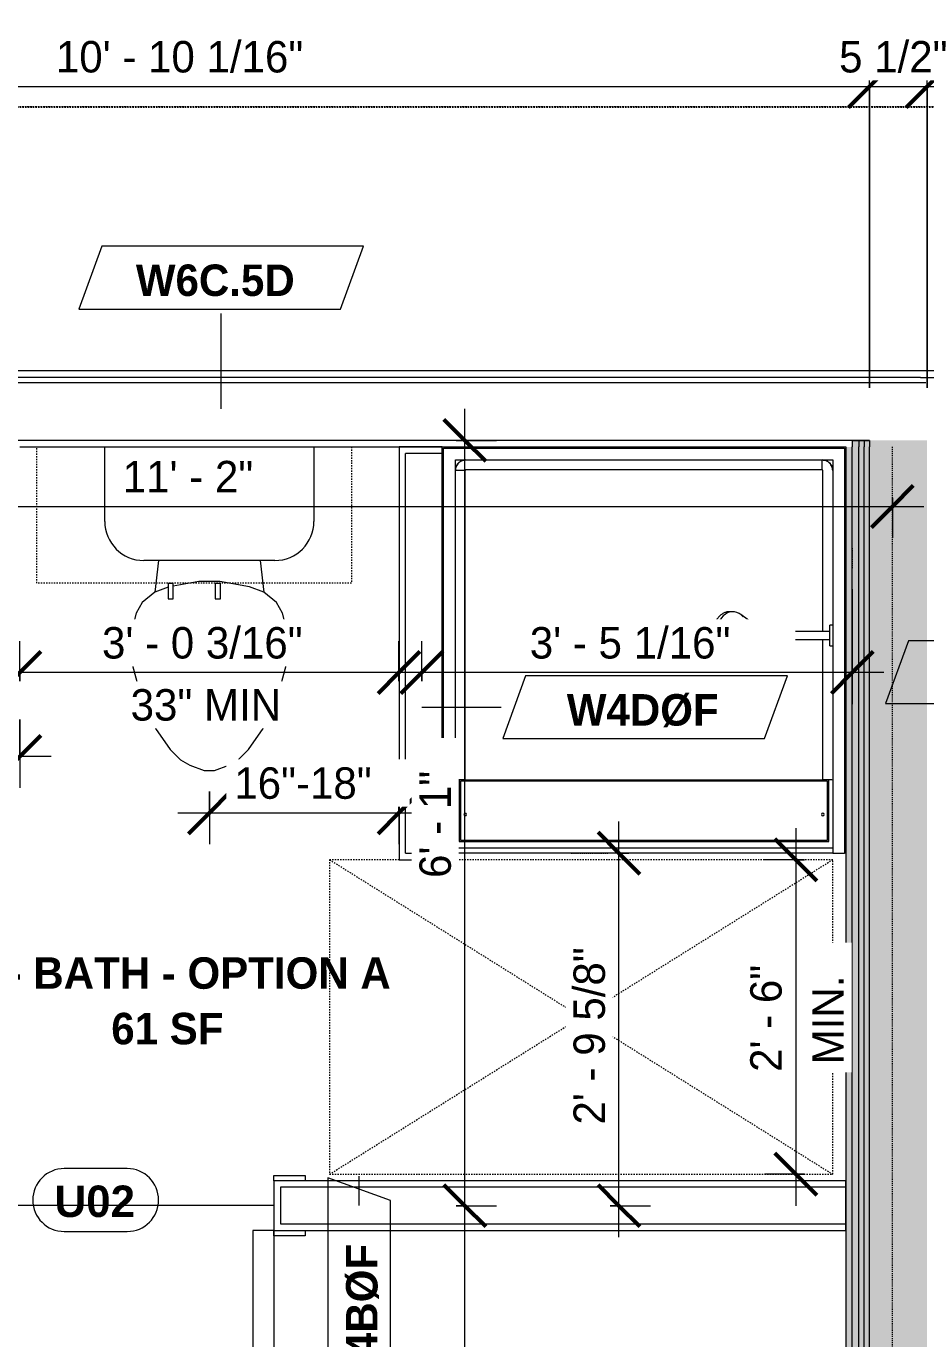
# Model space of a CAD drawing. Header units: inches. Extents: x -4058 to -1781, y 9814 to 12264.
# Drawn here: x -2595.7 to -2509.9, y 11555.5 to 11680.7 of the extents above; entities that cross this region are included whole.
import ezdxf

# ---------------------------------------------------------------- set-up
doc = ezdxf.new("R2010")
doc.units = ezdxf.units.IN
doc.header["$MEASUREMENT"] = 0
for name, pattern in [('Aligning Line 1_8_', [0.25, 0.125, -0.125]), ('Dash', [0.25, 0.125, -0.125]), ('Dash 3_32_', [0.1875, 0.09375, -0.09375]), ('Dash_2_', [0.25, 0.125, -0.125])]:
    doc.linetypes.add(name, pattern=pattern)
for name, color, linetype, lineweight in [('0-1', 7, 'Continuous', 5), ('A-ANNO-DIMS', 211, 'Continuous', 9), ('A-ANNO-DIMS-32', 211, 'Continuous', 9), ('A-AREA-IDEN', 2, 'Continuous', 9), ('A-DETL-1', 90, 'Dash 3_32_', 9), ('A-DOOR-2', 31, 'Continuous', 9), ('A-DOOR-IDEN', 31, 'Continuous', 9), ('A-FLOR-2', 192, 'Continuous', 9), ('A-GENM', 5, 'Continuous', 9), ('A-GENM-2', 147, 'Dash', 9), ('A-WALL-1', 7, 'Continuous', 9), ('A-WALL-2', 113, 'Continuous', 9), ('A-WALL-IDEN', 211, 'Continuous', 9), ('G-ANNO-SYMB', 111, 'Aligning Line 1_8_', 9), ('I-WALL-1', 1, 'Continuous', 18), ('I-WALL-2', 10, 'Continuous', 5), ('I-WALL-3', 7, 'Continuous', 9), ('P-SANR-FIXT', 6, 'Continuous', 9), ('Q-CASE', 31, 'Continuous', 9), ('Q-CASE-1', 31, 'Dash', 9)]:
    doc.layers.add(name, color=color, linetype=linetype, lineweight=lineweight)
doc.layers.add('0-4', color=250, linetype='Dash_2_')
doc.styles.add('Arial_B', font='arialbd.ttf', dxfattribs={"height": 3})
doc.styles.add('Century Gothic', font='ufonts.com_century-gothic.ttf', dxfattribs={"height": 3})
doc.styles.add('Century Gothic_B', font='GOTHICB.TTF', dxfattribs={"height": 3})
doc.dimstyles.new('MARKETING_DIMENSION', dxfattribs={"dimscale": 12, "dimtxt": 3.132505, "dimasz": 0.333333, "dimexe": 0.25, "dimexo": 0.166667, "dimgap": 0.041667, "dimtad": 1, "dimdec": 4, "dimrnd": 0.0625, "dimzin": 3, "dimdsep": 46, "dimlunit": 4, "dimtxsty": 'Century Gothic', "dimblk1": 'OBLIQUE', "dimblk2": 'OBLIQUE', "dimsah": 1, "dimcen": 0.09, "dimdle": 0.25, "dimazin": 0, "dimtfac": 1, "dimtdec": 4, "dimtix": 1, "dimtmove": 0, "dimatfit": 3, "dimfxl": 1, "dimtvp": 1, "dimtfill": 1, "dimfrac": 2, "dimtolj": 1, "dimtzin": 0, "dimarcsym": 2})
doc.dimstyles.new('THE_DIMENSION_STRING_3', dxfattribs={"dimscale": 12, "dimtxt": 3.132505, "dimasz": 0.333333, "dimexe": 0.25, "dimexo": 0.166667, "dimgap": 0.041667, "dimtad": 1, "dimdec": 4, "dimrnd": 0.0625, "dimzin": 3, "dimdsep": 46, "dimlunit": 4, "dimtxsty": 'Century Gothic', "dimblk1": 'OBLIQUE', "dimblk2": 'OBLIQUE', "dimsah": 1, "dimcen": 0.09, "dimdle": 0.25, "dimazin": 0, "dimtfac": 1, "dimtdec": 4, "dimtix": 1, "dimtmove": 0, "dimatfit": 3, "dimfxl": 1, "dimtvp": 1, "dimtfill": 1, "dimfrac": 2, "dimtolj": 1, "dimtzin": 0, "dimarcsym": 2})
doc.dimstyles.new('THE_DIMENSION_STRING_5', dxfattribs={"dimscale": 12, "dimtxt": 3.132505, "dimasz": 0.333333, "dimexe": 0.25, "dimexo": 0.166667, "dimgap": 0.041667, "dimtad": 1, "dimdec": 4, "dimrnd": 0.0625, "dimzin": 3, "dimdsep": 46, "dimlunit": 4, "dimtxsty": 'Century Gothic', "dimblk1": 'OBLIQUE', "dimblk2": 'OBLIQUE', "dimsah": 1, "dimcen": 0.09, "dimdle": 0.25, "dimazin": 0, "dimtfac": 1, "dimtdec": 4, "dimtix": 1, "dimtmove": 0, "dimatfit": 3, "dimfxl": 1, "dimtvp": 1, "dimtfill": 1, "dimfrac": 2, "dimtolj": 1, "dimtzin": 0, "dimarcsym": 2})

# ---------------------------------------------------------------- blocks, each defined once
blk = doc.blocks.new('CTR - 1st Phase - Common Walls_rvt-1-UNIT PLANS - 2ND FLOOR')
at = {"layer": 'I-WALL-1'}
blk.add_hatch(color=256, dxfattribs=at).paths.add_polyline_path([(-2517.56, 11255.64), (-2516.94, 11255.64), (-2516.94, 11640.61), (-2517.56, 11640.61), (-2517.56, 11267.99)], flags=0)
at = {"layer": 'I-WALL-2'}
for points in [[(-2516.31, 11255.64), (-2516.31, 11641.24), (-2516.94, 11641.24), (-2516.94, 11255.64)], [(-2515.81, 11255.64), (-2515.81, 11641.24), (-2516.31, 11641.24), (-2516.31, 11255.64)], [(-2515.31, 11255.64), (-2515.31, 11641.24), (-2515.81, 11641.24), (-2515.81, 11255.64)], [(-2509.81, 11255.64), (-2509.81, 11641.24), (-2515.31, 11641.24), (-2515.31, 11255.64)]]:
    blk.add_hatch(color=256, dxfattribs=at).paths.add_polyline_path(points, flags=0)
at = {"layer": 'A-WALL-1'}
for p, q in [((-2510.43, 11647.24), (-2644.75, 11647.24)), ((-2509.93, 11646.74), (-2644.75, 11646.74)), ((-2510.43, 11647.24), (-2501.77, 11647.24)), ((-2516.94, 11641.24), (-2644.75, 11641.24)), ((-2516.31, 11641.24), (-2516.94, 11641.24)), ((-2516.94, 11641.24), (-2516.31, 11641.24)), ((-2516.94, 11641.24), (-2516.94, 11640.61)), ((-2516.94, 11255.64), (-2516.94, 11640.61)), ((-2515.81, 11641.24), (-2516.31, 11641.24)), ((-2516.31, 11641.24), (-2515.81, 11641.24)), ((-2516.31, 11641.24), (-2516.31, 11640.61)), ((-2516.31, 11255.64), (-2516.31, 11640.61)), ((-2515.31, 11641.24), (-2515.81, 11641.24)), ((-2515.81, 11641.24), (-2515.31, 11641.24)), ((-2515.81, 11641.24), (-2515.81, 11640.61)), ((-2515.81, 11255.64), (-2515.81, 11640.61)), ((-2515.31, 11641.24), (-2515.31, 11640.61)), ((-2515.31, 11255.64), (-2515.31, 11640.61))]:
    blk.add_line(p, q, dxfattribs=at)
at = {"layer": 'I-WALL-3'}
for p, q in [((-2511.06, 11647.86), (-2644.75, 11647.86)), ((-2501.69, 11647.86), (-2511.06, 11647.86)), ((-2596.37, 11640.61), (-2556.06, 11640.61)), ((-2517.56, 11601.87), (-2517.56, 11255.64))]:
    blk.add_line(p, q, dxfattribs=at)
blk = doc.blocks.new('SWING - SINGLE - FLUSH - SWING - FLUSH - 2-10 x 6-8 - PRIVACY-4202132-UNIT PLANS - 2ND FLOOR')
at = {"layer": 'A-DOOR-2'}
for p, q in [((-20, 2.37), (-20, 2.87)), ((-20, 2.87), (-17, 2.87)), ((-17, 2.87), (-17, 2.37)), ((17, 2.37), (17, 2.87)), ((17, 2.87), (20, 2.87)), ((20, 2.87), (20, 2.37)), ((-17, 2.37), (-20, 2.37)), ((20, 2.37), (17, 2.37)), ((-20, -2.38), (-17, -2.38)), ((-20, -2.88), (-20, -2.38)), ((-17, -2.38), (-17, -2.88)), ((15, -2.38), (15, -36.38)), ((17, -2.38), (15, -2.38)), ((17, -2.38), (17, -36.38)), ((17, -2.38), (20, -2.38)), ((17, -2.88), (17, -2.38)), ((20, -2.38), (20, -2.88)), ((-17, -2.88), (-20, -2.88)), ((20, -2.88), (17, -2.88)), ((17, -36.38), (15, -36.38))]:
    blk.add_line(p, q, dxfattribs=at)
blk.add_arc((17, -2.38), 34.07, 180, 266.6343, dxfattribs=at)
blk = doc.blocks.new('Toilet-Domestic-3D - Toilet-Domestic-3D-1352612-UNIT PLANS - 2ND FLOOR')
at = {"layer": 'P-SANR-FIXT'}
for p, q in [((-9.98, 11.75), (-9.98, 18.85)), ((9.98, 18.85), (9.98, 11.75)), ((6.25, 8.02), (-6.25, 8.02)), ((-4.86, 8.02), (-5.21, 5)), ((4.86, 8.02), (5.21, 5)), ((-3.94, 5.46), (-5.21, 5)), ((-1, 6), (-3.45, 5.57)), ((1, 6), (-1, 6)), ((3.84, 5.5), (1, 6)), ((5.21, 5), (3.84, 5.5)), ((-6.4, 4), (-6.97, 3)), ((-5.21, 5), (-6.4, 4)), ((6.4, 4), (5.21, 5)), ((6.97, 3), (6.4, 4)), ((-6.97, 3), (-7.24, 2)), ((7.24, 2), (6.97, 3)), ((-7.24, 2), (-7.41, 1)), ((7.41, 1), (7.24, 2)), ((-7.41, 1), (-7.5, 0)), ((7.5, 0), (7.41, 1)), ((-7.5, 0), (-7.33, -1.99)), ((7.33, -1.99), (7.5, 0)), ((-7.33, -1.99), (-6.79, -4)), ((6.79, -4), (7.33, -1.99)), ((-6.79, -4), (-6.06, -6)), ((6.06, -6), (6.79, -4)), ((-6.06, -6), (-5.13, -8)), ((5.13, -8), (6.06, -6)), ((-5.13, -8), (-3.74, -10)), ((3.74, -10), (5.13, -8)), ((-3.74, -10), (-2.74, -11)), ((2.74, -11), (3.74, -10)), ((-2.74, -11), (-1.87, -11.5)), ((1.87, -11.5), (2.74, -11)), ((-1.87, -11.5), (-0.5, -12)), ((-0.5, -12), (0.5, -12)), ((0.5, -12), (1.87, -11.5))]:
    blk.add_line(p, q, dxfattribs=at)
for centre, start, end in [((-6.25, 11.75), 180, 270), ((6.25, 11.75), 270, 360)]:
    blk.add_arc(centre, 3.73, start, end, dxfattribs=at)
blk = doc.blocks.new('ADA Clearances - 30_x48_-4171341-UNIT PLANS - 2ND FLOOR')
at = {"layer": 'A-GENM-2'}
for p, q in [((15, -24), (-15, 24)), ((-15, -24), (15, 24)), ((15, 24), (-15, 24)), ((-15, 24), (-15, -13)), ((15, -24), (15, 24)), ((-15, -17.37), (-15, -24)), ((-15, -24), (15, -24))]:
    blk.add_line(p, q, dxfattribs=at)
blk = doc.blocks.new('300 Series Wall Hung Cabinet_326 - 30_-2909953-UNIT PLANS - 2ND FLOOR')
at = {"layer": 'Q-CASE'}
for p, q in [((-2.01, 14.69), (-2.5, 14.69)), ((-2.5, 14.69), (-2.5, 13.19)), ((-2.01, 13.19), (-2.01, 14.69)), ((2.49, 14.69), (2, 14.69)), ((2, 14.69), (2, 13.19)), ((2.49, 13.19), (2.49, 14.69)), ((-2.01, 13.19), (-2.5, 13.19)), ((2.49, 13.19), (2, 13.19))]:
    blk.add_line(p, q, dxfattribs=at)
at = {"layer": 'Q-CASE-1'}
for p, q in [((-15, 0.19), (-15, 13.19)), ((-15, 13.19), (15, 13.19)), ((15, 13.19), (15, 0.19)), ((15, 0.19), (-15, 0.19))]:
    blk.add_line(p, q, dxfattribs=at)
blk = doc.blocks.new('The Shower - The Shower-V118-UNIT PLANS - 2ND FLOOR')
at = {"layer": 'P-SANR-FIXT'}
for p, q in [((0, -0.5), (38.5, -0.5)), ((0, -39.25), (0, -0.5)), ((0.12, -39.25), (0.12, -0.63)), ((0.12, -0.63), (38.38, -0.63)), ((38.38, -0.63), (38.38, -39.25)), ((38.5, -0.5), (38.5, -39.25)), ((1.25, -39.25), (1.25, -1.75)), ((1.25, -1.75), (37.25, -1.75)), ((1.3, -2.43), (1.28, -2.51)), ((1.42, -2.2), (1.4, -2.23)), ((1.58, -2.01), (1.51, -2.08)), ((1.73, -1.9), (1.7, -1.92)), ((2.01, -1.78), (1.93, -1.8)), ((36.25, -1.77), (2.25, -1.77)), ((36.25, -1.77), (36.25, -1.75)), ((36.57, -1.8), (36.49, -1.78)), ((36.8, -1.92), (36.77, -1.9)), ((36.99, -2.08), (36.92, -2.01)), ((37.1, -2.23), (37.08, -2.2)), ((37.22, -2.51), (37.2, -2.43)), ((37.25, -1.75), (37.25, -17.52)), ((2.2, -32.27), (2.2, -2.75)), ((36.25, -2.7), (2.25, -2.7)), ((36.3, -18.11), (36.3, -2.75)), ((36.3, -32.27), (36.3, -18.89)), ((37.25, -19.48), (37.25, -39.25)), ((1.62, -32.27), (1.62, -38.13)), ((36.75, -32.38), (1.75, -32.38)), ((1.75, -32.38), (1.75, -38)), ((2.2, -32.27), (36.3, -32.27)), ((36.75, -38), (36.75, -32.38)), ((36.88, -38.13), (36.88, -32.27)), ((1.25, -38.75), (37.25, -38.75)), ((1.25, -39.25), (1.25, -38.75)), ((1.62, -38.13), (36.88, -38.13)), ((1.75, -38), (36.75, -38)), ((37.25, -38.75), (37.25, -39.25)), ((0.12, -39.25), (0, -39.25)), ((0.12, -39.25), (1.25, -39.25)), ((37.25, -39.25), (1.25, -39.25)), ((37.25, -39.25), (38.38, -39.25)), ((38.5, -39.25), (38.38, -39.25))]:
    blk.add_line(p, q, dxfattribs=at)
for centre, radius, start, end in [((2.25, -2.75), 1, 90, 180), ((36.25, -2.75), 1, 0, 90), ((2.2, -35.56), 0.125, 0, 180), ((2.2, -35.56), 0.125, 180, 0), ((36.3, -35.56), 0.125, 0, 180), ((36.3, -35.56), 0.125, 180, 0)]:
    blk.add_arc(centre, radius, start, end, dxfattribs=at)
for centre, major_axis, start_param, end_param in [((2.2, -32.28), (0.95, 0), 1.570796, 3.141593), ((36.3, -32.28), (-0.95, 0), 3.141593, 4.712389)]:
    blk.add_ellipse(centre, major_axis=major_axis, ratio=0.019505, start_param=start_param, end_param=end_param, dxfattribs=at)
for points, knots in [([(2.25, -1.77), (2.19, -1.77), (2.06, -1.78), (1.8, -1.86), (1.53, -2.04), (1.34, -2.32), (1.26, -2.57), (1.25, -2.7), (1.25, -2.77)], [-0.001856, -0.001856, -0.001856, -0.001856, 0.123376, 0.248608, 0.499072, 0.749536, 0.874768, 1, 1, 1, 1]), ([(1.38, -2.25), (1.41, -2.21), (1.47, -2.12), (1.55, -2.04), (1.59, -2)], [-0.666048, -0.666048, -0.666048, -0.666048, -0.5714286, -0.4597287, -0.4597287, -0.4597287, -0.4597287]), ([(1.75, -1.88), (1.77, -1.87), (1.86, -1.82), (2.03, -1.77), (2.17, -1.75), (2.25, -1.75)], [-0.332096, -0.332096, -0.332096, -0.332096, -0.2857143, -0.1428571, 0, 0, 0, 0]), ([(36.25, -1.75), (36.31, -1.75), (36.42, -1.76), (36.59, -1.8), (36.7, -1.85), (36.75, -1.88)], [-1, -1, -1, -1, -0.8928571, -0.7857143, -0.6665409, -0.6665409, -0.6665409, -0.6665409]), ([(37.25, -2.77), (37.25, -2.7), (37.24, -2.57), (37.16, -2.32), (36.98, -2.04), (36.7, -1.86), (36.45, -1.78), (36.32, -1.77), (36.25, -1.77)], [-0.001856, -0.001856, -0.001856, -0.001856, 0.123376, 0.248608, 0.499072, 0.749536, 0.874768, 1, 1, 1, 1]), ([(36.75, -1.88), (36.79, -1.91), (36.89, -1.97), (36.97, -2.05), (37.01, -2.11)], [-0.666048, -0.666048, -0.666048, -0.666048, -0.5714286, -0.4462442, -0.4462442, -0.4462442, -0.4462442]), ([(37.12, -2.25), (37.13, -2.27), (37.16, -2.33), (37.18, -2.38), (37.19, -2.42)], [-0.332096, -0.332096, -0.332096, -0.332096, -0.2857143, -0.2167295, -0.2167295, -0.2167295, -0.2167295]), ([(2.25, -2.7), (2.24, -2.7), (2.24, -2.7), (2.23, -2.7), (2.22, -2.71), (2.22, -2.71), (2.21, -2.72), (2.21, -2.73), (2.2, -2.74), (2.2, -2.74), (2.2, -2.75), (2.2, -2.75)], [-1, -1, -1, -1, -0.833333, -0.75, -0.666667, -0.583333, -0.416667, -0.333333, -0.208333, -0.083333, 0, 0, 0, 0]), ([(36.3, -2.75), (36.3, -2.74), (36.3, -2.74), (36.3, -2.73), (36.29, -2.72), (36.29, -2.72), (36.28, -2.71), (36.27, -2.71), (36.26, -2.7), (36.26, -2.7), (36.25, -2.7), (36.25, -2.7)], [-1, -1, -1, -1, -0.833333, -0.75, -0.666667, -0.583333, -0.416667, -0.333333, -0.208333, -0.083333, 0, 0, 0, 0])]:
    blk.add_open_spline(points, degree=3, knots=knots, dxfattribs=at)
for points in [[(1.35, -2.32), (1.36, -2.3), (1.37, -2.27), (1.38, -2.25)], [(1.63, -1.97), (1.67, -1.94), (1.71, -1.91), (1.75, -1.88)], [(36.25, -2.7), (36.25, -2.62), (36.25, -2.45), (36.25, -2.22), (36.25, -2.03), (36.25, -1.88), (36.25, -1.82), (36.25, -1.8)], [(37.05, -2.15), (37.07, -2.18), (37.09, -2.21), (37.12, -2.25)], [(1.25, -2.75), (1.25, -2.74), (1.25, -2.72), (1.25, -2.71)], [(2.2, -2.75), (2.12, -2.75), (1.95, -2.75), (1.72, -2.75), (1.52, -2.76), (1.37, -2.76), (1.27, -2.76), (1.25, -2.77), (1.25, -2.77)], [(37.25, -2.67), (37.25, -2.7), (37.25, -2.72), (37.25, -2.75)]]:
    blk.add_open_spline(points, degree=3, dxfattribs=at)
blk = doc.blocks.new('Shower Head - Shower Head-V124-UNIT PLANS - 2ND FLOOR')
at = {"layer": 'P-SANR-FIXT'}
for p, q in [((-2.28, 9.81), (-2.28, 9.54)), ((-2.02, 8.78), (-0.84, 7.19)), ((0.84, 7.19), (2.02, 8.78)), ((2.28, 9.54), (2.28, 9.81)), ((-0.39, 7.27), (-0.39, 6.01)), ((0.39, 6.01), (0.39, 7.27)), ((-0.98, 0.26), (-0.98, 0)), ((-0.98, 0.26), (0.98, 0.26)), ((-0.39, 1), (-0.39, 0.26)), ((0.39, 0.26), (0.39, 1)), ((0.98, 0), (0.98, 0.26)), ((0.98, 0), (-0.98, 0))]:
    blk.add_line(p, q, dxfattribs=at)
at = {"layer": 'P-SANR-FIXT', "flags": 128}
for points in [[(0, 11.49), (-0.09, 11.49), (-0.18, 11.48), (-0.27, 11.48), (-0.35, 11.47), (-0.44, 11.46), (-0.53, 11.44), (-0.62, 11.43), (-0.7, 11.41), (-0.79, 11.39), (-0.87, 11.36), (-0.95, 11.34), (-1.03, 11.31), (-1.11, 11.28), (-1.19, 11.25), (-1.26, 11.21), (-1.34, 11.17), (-1.41, 11.13), (-1.48, 11.09), (-1.55, 11.05), (-1.61, 11), (-1.68, 10.95), (-1.74, 10.9), (-1.8, 10.85), (-1.85, 10.8), (-1.9, 10.74), (-1.95, 10.69), (-2, 10.63), (-2.04, 10.57), (-2.08, 10.51), (-2.12, 10.44), (-2.15, 10.38), (-2.18, 10.31), (-2.21, 10.25), (-2.23, 10.18), (-2.25, 10.11), (-2.26, 10.04), (-2.27, 9.97), (-2.28, 9.9), (-2.28, 9.83), (-2.28, 9.81)], [(2.28, 9.81), (2.28, 9.88), (2.28, 9.95), (2.27, 10.02), (2.25, 10.09), (2.24, 10.16), (2.21, 10.23), (2.19, 10.3), (2.16, 10.36), (2.13, 10.43), (2.09, 10.49), (2.05, 10.55), (2.01, 10.61), (1.97, 10.67), (1.92, 10.73), (1.86, 10.79), (1.81, 10.84), (1.75, 10.89), (1.69, 10.94), (1.63, 10.99), (1.57, 11.04), (1.5, 11.08), (1.43, 11.12), (1.36, 11.16), (1.28, 11.2), (1.21, 11.24), (1.13, 11.27), (1.05, 11.3), (0.97, 11.33), (0.89, 11.36), (0.81, 11.38), (0.72, 11.4), (0.64, 11.42), (0.55, 11.44), (0.47, 11.45), (0.38, 11.46), (0.29, 11.47), (0.2, 11.48), (0.11, 11.49), (0.02, 11.49), (0, 11.49)], [(-0.84, 7.19), (-0.81, 7.16), (-0.79, 7.13), (-0.76, 7.1), (-0.73, 7.08), (-0.7, 7.05), (-0.68, 7.03), (-0.65, 7.01), (-0.62, 6.98), (-0.59, 6.97), (-0.56, 6.95), (-0.53, 6.93), (-0.49, 6.91), (-0.46, 6.9), (-0.43, 6.89), (-0.4, 6.87)], [(0.39, 6.87), (0.43, 6.88), (0.46, 6.9), (0.49, 6.91), (0.52, 6.93), (0.55, 6.94), (0.58, 6.96), (0.61, 6.98), (0.64, 7), (0.67, 7.03), (0.7, 7.05), (0.73, 7.07), (0.76, 7.1), (0.78, 7.13), (0.81, 7.16), (0.83, 7.19), (0.84, 7.19)], [(-0.39, 6.01), (-0.39, 5.81), (-0.39, 5.6), (-0.39, 5.38), (-0.39, 5.15), (-0.39, 4.92), (-0.39, 4.68), (-0.39, 4.43), (-0.39, 4.18), (-0.39, 3.93), (-0.39, 3.67), (-0.39, 3.4), (-0.39, 3.13), (-0.39, 2.86), (-0.39, 2.59), (-0.39, 2.31), (-0.39, 2.03), (-0.39, 1.75), (-0.39, 1.46), (-0.39, 1.18), (-0.39, 1)], [(0.39, 1), (0.39, 1.29), (0.39, 1.57), (0.39, 1.85), (0.39, 2.13), (0.39, 2.41), (0.39, 2.69), (0.39, 2.96), (0.39, 3.23), (0.39, 3.5), (0.39, 3.76), (0.39, 4.02), (0.39, 4.27), (0.39, 4.52), (0.39, 4.77), (0.39, 5), (0.39, 5.23), (0.39, 5.46), (0.39, 5.67), (0.39, 5.88), (0.39, 6.01)]]:
    blk.add_lwpolyline(points, dxfattribs=at)
at = {"layer": 'P-SANR-FIXT'}
for centre, major_axis, start_param, end_param in [((0, 9.54), (-2.28, 0), 4.712389, 6.956384), ((0, 9.54), (2.28, 0), 5.609987, 7.853982), ((0, 7.27), (0.394, 0), 1.570796, 2.718748), ((0, 7.27), (0.394, 0), 0, 1.570796), ((0, 7.27), (-0.394, 0), 5.908023, 6.283185)]:
    blk.add_ellipse(centre, major_axis=major_axis, ratio=0.707107, start_param=start_param, end_param=end_param, dxfattribs=at)
blk = doc.blocks.new('Wall Tag - Arch Wall-3956453-UNIT PLANS - 2ND FLOOR')
at = {"layer": 'A-WALL-IDEN'}
for p, q in [((-0.3561, 0.0937), (-0.4244, -0.0937)), ((0.4244, 0.0937), (-0.3561, 0.0937)), ((0.3561, -0.0937), (0.4244, 0.0937)), ((-0.4244, -0.0937), (0.3561, -0.0937))]:
    blk.add_line(p, q, dxfattribs=at)
blk = doc.blocks.new('DIMBLOCK862-UNIT PLANS - 2ND FLOOR')
at = {"layer": 'A-ANNO-DIMS-32'}
for p, q in [((-2645.37, 11646.24), (-2645.37, 11677.98)), ((-2515.31, 11646.24), (-2515.31, 11677.98)), ((-2645.37, 11674.98), (-2515.31, 11674.98)), ((-2645.37, 11674.98), (-2645.37, 11646.24)), ((-2515.31, 11674.98), (-2515.31, 11646.24))]:
    blk.add_line(p, q, dxfattribs=at)
at = {"layer": 'A-ANNO-DIMS-32', "lineweight": 50}
for p, q in [((-2645.37, 11674.98), (-2643.37, 11676.98)), ((-2515.31, 11674.98), (-2513.31, 11676.98)), ((-2645.37, 11674.98), (-2647.37, 11672.98)), ((-2515.31, 11674.98), (-2517.31, 11672.98))]:
    blk.add_line(p, q, dxfattribs=at)
at = {"layer": 'A-ANNO-DIMS-32', "color": 0, "insert": (-2592.92, 11679.33), "char_height": 3, "width": 30.1914, "attachment_point": 1, "line_spacing_factor": 0.984502, "style": 'Century Gothic', "bg_fill": 3, "box_fill_scale": 1.25, "bg_fill_color": 256, "bg_fill_true_color": 13158600, "bg_fill_transparency": 0}
blk.add_mtext('10\' - 10 1/16"', dxfattribs=at)
blk = doc.blocks.new('_Oblique')
at = {"color": 0, "linetype": 'ByBlock', "lineweight": -2}
blk.add_line((-0.5, -0.5), (0.5, 0.5), dxfattribs=at)
blk = doc.blocks.new('DIMBLOCK863-UNIT PLANS - 2ND FLOOR')
at = {"layer": 'A-ANNO-DIMS-32'}
for p, q in [((-2515.31, 11646.24), (-2515.31, 11677.98)), ((-2509.81, 11646.24), (-2509.81, 11677.98)), ((-2515.31, 11674.98), (-2506.81, 11674.98)), ((-2515.31, 11674.98), (-2515.31, 11646.24)), ((-2509.81, 11674.98), (-2509.81, 11646.24))]:
    blk.add_line(p, q, dxfattribs=at)
at = {"layer": 'A-ANNO-DIMS-32', "lineweight": 50}
for p, q in [((-2515.31, 11674.98), (-2513.31, 11676.98)), ((-2509.81, 11674.98), (-2507.81, 11676.98)), ((-2515.31, 11674.98), (-2517.31, 11672.98)), ((-2509.81, 11674.98), (-2511.81, 11672.98))]:
    blk.add_line(p, q, dxfattribs=at)
at = {"layer": 'A-ANNO-DIMS-32', "color": 0, "insert": (-2518.2, 11679.33), "char_height": 3, "width": 13.5444, "attachment_point": 1, "line_spacing_factor": 0.984502, "style": 'Century Gothic', "bg_fill": 3, "box_fill_scale": 1.25, "bg_fill_color": 256, "bg_fill_true_color": 13158600, "bg_fill_transparency": 0}
blk.add_mtext('5 1/2"', dxfattribs=at)
blk = doc.blocks.new('DIMBLOCK897-UNIT PLANS - 2ND FLOOR')
at = {"layer": 'A-ANNO-DIMS-32', "lineweight": 50}
for p, q in [((-2611.47, 11719.24), (-2613.47, 11721.24)), ((-2611.47, 11719.24), (-2609.47, 11717.24)), ((-2611.47, 11646.74), (-2613.47, 11648.74)), ((-2611.47, 11646.74), (-2609.47, 11644.74))]:
    blk.add_line(p, q, dxfattribs=at)
at = {"layer": 'A-ANNO-DIMS-32'}
for p, q in [((-2566.57, 11719.24), (-2614.47, 11719.24)), ((-2611.47, 11719.24), (-2611.47, 11646.74)), ((-2611.47, 11719.24), (-2566.57, 11719.24)), ((-2610.64, 11646.74), (-2614.47, 11646.74)), ((-2611.47, 11646.74), (-2610.64, 11646.74))]:
    blk.add_line(p, q, dxfattribs=at)
at = {"layer": 'A-ANNO-DIMS-32', "color": 0, "insert": (-2615.81, 11673.92), "char_height": 3, "width": 21.7784, "attachment_point": 1, "rotation": 90, "line_spacing_factor": 0.984502, "style": 'Century Gothic', "bg_fill": 3, "box_fill_scale": 1.25, "bg_fill_color": 256, "bg_fill_true_color": 13158600, "bg_fill_transparency": 0}
blk.add_mtext('6\' - 0 1/2"', dxfattribs=at)
blk = doc.blocks.new('DIMBLOCK1332-UNIT PLANS - 2ND FLOOR')
at = {"layer": 'A-ANNO-DIMS-32'}
for p, q in [((-2644.37, 11614.62), (-2644.37, 11608.09)), ((-2644.37, 11611.09), (-2644.37, 11614.62)), ((-2596.37, 11614.62), (-2596.37, 11608.09)), ((-2596.37, 11611.09), (-2596.37, 11614.62)), ((-2593.37, 11611.09), (-2647.37, 11611.09))]:
    blk.add_line(p, q, dxfattribs=at)
at = {"layer": 'A-ANNO-DIMS-32', "lineweight": 50}
for p, q in [((-2644.37, 11611.09), (-2642.37, 11613.09)), ((-2596.37, 11611.09), (-2594.37, 11613.09)), ((-2644.37, 11611.09), (-2646.37, 11609.09)), ((-2596.37, 11611.09), (-2598.37, 11609.09))]:
    blk.add_line(p, q, dxfattribs=at)
at = {"layer": 'A-ANNO-DIMS-32', "color": 0, "insert": (-2625.62, 11615.43), "char_height": 3, "width": 12.5897, "attachment_point": 1, "line_spacing_factor": 0.984502, "style": 'Century Gothic', "bg_fill": 3, "box_fill_scale": 1.25, "bg_fill_color": 256, "bg_fill_true_color": 13158600, "bg_fill_transparency": 0}
blk.add_mtext('4\' - 0"', dxfattribs=at)
blk = doc.blocks.new('DIMBLOCK1334-UNIT PLANS - 2ND FLOOR')
at = {"layer": 'A-ANNO-DIMS-32'}
for p, q in [((-2596.37, 11618.26), (-2596.37, 11622.09)), ((-2560.19, 11618.26), (-2560.19, 11622.09)), ((-2557.19, 11619.09), (-2599.37, 11619.09)), ((-2596.37, 11619.09), (-2596.37, 11618.26)), ((-2560.19, 11619.09), (-2560.19, 11618.26))]:
    blk.add_line(p, q, dxfattribs=at)
at = {"layer": 'A-ANNO-DIMS-32', "lineweight": 50}
for p, q in [((-2596.37, 11619.09), (-2594.37, 11621.09)), ((-2560.19, 11619.09), (-2558.19, 11621.09)), ((-2596.37, 11619.09), (-2598.37, 11617.09)), ((-2560.19, 11619.09), (-2562.19, 11617.09))]:
    blk.add_line(p, q, dxfattribs=at)
at = {"layer": 'A-ANNO-DIMS-32', "color": 0, "insert": (-2585.79, 11617.51), "char_height": 3, "width": 18.0194, "attachment_point": 1, "line_spacing_factor": 0.984502, "style": 'Century Gothic', "bg_fill": 3, "box_fill_scale": 1.25, "bg_fill_color": 256, "bg_fill_true_color": 13158600, "bg_fill_transparency": 0}
blk.add_mtext('33" MIN', dxfattribs=at)
at = {"layer": 'A-ANNO-DIMS-32', "color": 0, "insert": (-2588.52, 11623.43), "char_height": 3, "width": 24.5827, "attachment_point": 1, "line_spacing_factor": 0.984502, "style": 'Century Gothic', "bg_fill": 3, "box_fill_scale": 1.25, "bg_fill_color": 256, "bg_fill_true_color": 13158600, "bg_fill_transparency": 0}
blk.add_mtext('3\' - 0 3/16"', dxfattribs=at)
blk = doc.blocks.new('DIMBLOCK1335-UNIT PLANS - 2ND FLOOR')
at = {"layer": 'A-ANNO-DIMS-32'}
for p, q in [((-2578.28, 11607.76), (-2578.28, 11602.71)), ((-2578.28, 11605.71), (-2578.28, 11607.76)), ((-2560.19, 11606.53), (-2560.19, 11602.71)), ((-2560.19, 11605.71), (-2560.19, 11606.53)), ((-2581.28, 11605.71), (-2557.19, 11605.71))]:
    blk.add_line(p, q, dxfattribs=at)
at = {"layer": 'A-ANNO-DIMS-32', "lineweight": 50}
for p, q in [((-2578.28, 11605.71), (-2576.28, 11607.71)), ((-2560.19, 11605.71), (-2558.19, 11607.71)), ((-2578.28, 11605.71), (-2580.28, 11603.71)), ((-2560.19, 11605.71), (-2562.19, 11603.71))]:
    blk.add_line(p, q, dxfattribs=at)
at = {"layer": 'A-ANNO-DIMS-32', "color": 0, "insert": (-2575.9, 11610.05), "char_height": 3, "width": 15.9907, "attachment_point": 1, "line_spacing_factor": 0.984502, "style": 'Century Gothic', "bg_fill": 3, "box_fill_scale": 1.25, "bg_fill_color": 256, "bg_fill_true_color": 13158600, "bg_fill_transparency": 0}
blk.add_mtext('16"-18"', dxfattribs=at)
blk = doc.blocks.new('DIMBLOCK1336-UNIT PLANS - 2ND FLOOR')
at = {"layer": 'A-ANNO-DIMS-32'}
for p, q in [((-2516.94, 11627.05), (-2516.94, 11616.09)), ((-2516.94, 11619.09), (-2516.94, 11627.05)), ((-2558, 11618.26), (-2558, 11622.09)), ((-2513.94, 11619.09), (-2561, 11619.09)), ((-2558, 11619.09), (-2558, 11618.26))]:
    blk.add_line(p, q, dxfattribs=at)
at = {"layer": 'A-ANNO-DIMS-32', "lineweight": 50}
for p, q in [((-2558, 11619.09), (-2556, 11621.09)), ((-2516.94, 11619.09), (-2514.94, 11621.09)), ((-2558, 11619.09), (-2560, 11617.09)), ((-2516.94, 11619.09), (-2518.94, 11617.09))]:
    blk.add_line(p, q, dxfattribs=at)
at = {"layer": 'A-ANNO-DIMS-32', "color": 0, "insert": (-2547.71, 11623.43), "char_height": 3, "width": 24.5827, "attachment_point": 1, "line_spacing_factor": 0.984502, "style": 'Century Gothic', "bg_fill": 3, "box_fill_scale": 1.25, "bg_fill_color": 256, "bg_fill_true_color": 13158600, "bg_fill_transparency": 0}
blk.add_mtext('3\' - 5 1/16"', dxfattribs=at)
blk = doc.blocks.new('DIMBLOCK1337-UNIT PLANS - 2ND FLOOR')
at = {"layer": 'A-ANNO-DIMS-32'}
for p, q in [((-2522.33, 11604.24), (-2522.33, 11568.24)), ((-2521.51, 11601.24), (-2525.33, 11601.24)), ((-2522.33, 11601.24), (-2521.51, 11601.24)), ((-2521.51, 11571.24), (-2525.33, 11571.24)), ((-2522.33, 11571.24), (-2521.51, 11571.24))]:
    blk.add_line(p, q, dxfattribs=at)
at = {"layer": 'A-ANNO-DIMS-32', "lineweight": 50}
for p, q in [((-2522.33, 11601.24), (-2524.33, 11603.24)), ((-2522.33, 11601.24), (-2520.33, 11599.24)), ((-2522.33, 11571.24), (-2524.33, 11573.24)), ((-2522.33, 11571.24), (-2520.33, 11569.24))]:
    blk.add_line(p, q, dxfattribs=at)
at = {"layer": 'A-ANNO-DIMS-32', "color": 0, "insert": (-2520.76, 11581.72), "char_height": 3, "width": 10.8594, "attachment_point": 1, "rotation": 90, "line_spacing_factor": 0.984502, "style": 'Century Gothic', "bg_fill": 3, "box_fill_scale": 1.25, "bg_fill_color": 256, "bg_fill_true_color": 13158600, "bg_fill_transparency": 0}
blk.add_mtext('MIN.', dxfattribs=at)
at = {"layer": 'A-ANNO-DIMS-32', "color": 0, "insert": (-2526.68, 11581), "char_height": 3, "width": 12.5897, "attachment_point": 1, "rotation": 90, "line_spacing_factor": 0.984502, "style": 'Century Gothic', "bg_fill": 3, "box_fill_scale": 1.25, "bg_fill_color": 256, "bg_fill_true_color": 13158600, "bg_fill_transparency": 0}
blk.add_mtext('2\' - 6"', dxfattribs=at)
blk = doc.blocks.new('Door Tag - Type Mark-2601225-UNIT PLANS - 2ND FLOOR')
at = {"layer": 'A-DOOR-IDEN'}
for p, q in [((0.09375, 0.09375), (-0.09375, 0.09375)), ((-0.09375, -0.09375), (0.09375, -0.09375))]:
    blk.add_line(p, q, dxfattribs=at)
for centre, start, end in [((-0.09375, 0), 90, 270), ((0.09375, 0), 270, 90)]:
    blk.add_arc(centre, 0.09375, start, end, dxfattribs=at)
blk = doc.blocks.new('DIMBLOCK1369-UNIT PLANS - 2ND FLOOR')
at = {"layer": 'A-ANNO-DIMS-32', "lineweight": 50}
for p, q in [((-2539.2, 11601.87), (-2541.2, 11603.87)), ((-2539.2, 11601.87), (-2537.2, 11599.87)), ((-2539.2, 11568.24), (-2541.2, 11570.24)), ((-2539.2, 11568.24), (-2537.2, 11566.24))]:
    blk.add_line(p, q, dxfattribs=at)
at = {"layer": 'A-ANNO-DIMS-32'}
for p, q in [((-2539.2, 11565.24), (-2539.2, 11604.87)), ((-2538.25, 11601.87), (-2542.2, 11601.87)), ((-2539.2, 11601.87), (-2538.25, 11601.87)), ((-2540.03, 11568.24), (-2536.2, 11568.24)), ((-2539.2, 11568.24), (-2540.03, 11568.24))]:
    blk.add_line(p, q, dxfattribs=at)
at = {"layer": 'A-ANNO-DIMS-32', "color": 0, "insert": (-2543.54, 11575.98), "char_height": 3, "width": 21.7784, "attachment_point": 1, "rotation": 90, "line_spacing_factor": 0.984502, "style": 'Century Gothic', "bg_fill": 3, "box_fill_scale": 1.25, "bg_fill_color": 256, "bg_fill_true_color": 13158600, "bg_fill_transparency": 0}
blk.add_mtext('2\' - 9 5/8"', dxfattribs=at)
blk = doc.blocks.new('DIMBLOCK1395-UNIT PLANS - 2ND FLOOR')
at = {"layer": 'A-ANNO-DIMS-32', "lineweight": 50}
for p, q in [((-2553.9, 11568.24), (-2555.9, 11570.24)), ((-2553.9, 11568.24), (-2551.9, 11566.24)), ((-2553.9, 11449.24), (-2555.9, 11451.24)), ((-2553.9, 11449.24), (-2551.9, 11447.24))]:
    blk.add_line(p, q, dxfattribs=at)
at = {"layer": 'A-ANNO-DIMS-32'}
for p, q in [((-2554.73, 11568.24), (-2550.9, 11568.24)), ((-2553.9, 11568.24), (-2554.73, 11568.24)), ((-2553.9, 11446.24), (-2553.9, 11568.24)), ((-2554.73, 11449.24), (-2550.9, 11449.24)), ((-2553.9, 11449.24), (-2554.73, 11449.24))]:
    blk.add_line(p, q, dxfattribs=at)
at = {"layer": 'A-ANNO-DIMS-32', "color": 0, "insert": (-2558.24, 11502.33), "char_height": 3, "width": 15.394, "attachment_point": 1, "rotation": 90, "line_spacing_factor": 0.984502, "style": 'Century Gothic', "bg_fill": 3, "box_fill_scale": 1.25, "bg_fill_color": 256, "bg_fill_true_color": 13158600, "bg_fill_transparency": 0}
blk.add_mtext('9\' - 11"', dxfattribs=at)
blk = doc.blocks.new('DIMBLOCK1396-UNIT PLANS - 2ND FLOOR')
at = {"layer": 'A-ANNO-DIMS-32'}
for p, q in [((-2553.9, 11568.24), (-2553.9, 11644.24)), ((-2554.73, 11641.24), (-2550.9, 11641.24)), ((-2553.9, 11641.24), (-2554.73, 11641.24)), ((-2554.73, 11568.24), (-2550.9, 11568.24)), ((-2553.9, 11568.24), (-2554.73, 11568.24))]:
    blk.add_line(p, q, dxfattribs=at)
at = {"layer": 'A-ANNO-DIMS-32', "lineweight": 50}
for p, q in [((-2553.9, 11641.24), (-2555.9, 11643.24)), ((-2553.9, 11641.24), (-2551.9, 11639.24)), ((-2553.9, 11568.24), (-2555.9, 11570.24)), ((-2553.9, 11568.24), (-2551.9, 11566.24))]:
    blk.add_line(p, q, dxfattribs=at)
at = {"layer": 'A-ANNO-DIMS-32', "color": 0, "insert": (-2558.24, 11599.5), "char_height": 3, "width": 12.5897, "attachment_point": 1, "rotation": 90, "line_spacing_factor": 0.984502, "style": 'Century Gothic', "bg_fill": 3, "box_fill_scale": 1.25, "bg_fill_color": 256, "bg_fill_true_color": 13158600, "bg_fill_transparency": 0}
blk.add_mtext('6\' - 1"', dxfattribs=at)
blk = doc.blocks.new('DIMBLOCK1465-UNIT PLANS - 2ND FLOOR')
at = {"layer": 'A-ANNO-DIMS-32'}
for p, q in [((-2647.12, 11625.24), (-2647.12, 11637.94)), ((-2513.12, 11635.76), (-2513.12, 11631.94)), ((-2513.12, 11634.94), (-2513.12, 11635.76)), ((-2650.12, 11634.94), (-2510.12, 11634.94)), ((-2647.12, 11634.94), (-2647.12, 11625.24))]:
    blk.add_line(p, q, dxfattribs=at)
at = {"layer": 'A-ANNO-DIMS-32', "lineweight": 50}
for p, q in [((-2647.12, 11634.94), (-2645.12, 11636.94)), ((-2513.12, 11634.94), (-2511.12, 11636.94)), ((-2647.12, 11634.94), (-2649.12, 11632.94)), ((-2513.12, 11634.94), (-2515.12, 11632.94))]:
    blk.add_line(p, q, dxfattribs=at)
at = {"layer": 'A-ANNO-DIMS-32', "color": 0, "insert": (-2586.54, 11639.28), "char_height": 3, "width": 15.394, "attachment_point": 1, "line_spacing_factor": 0.984502, "style": 'Century Gothic', "bg_fill": 3, "box_fill_scale": 1.25, "bg_fill_color": 256, "bg_fill_true_color": 13158600, "bg_fill_transparency": 0}
blk.add_mtext('11\' - 2"', dxfattribs=at)

msp = doc.modelspace()

# ---------------------------------------------------------------- linework, layer by layer
at = {"layer": 'A-DETL-1'}
for p, q in [((-2646.76194, 11641.24399), (-2519.08929, 11641.24399)), ((-2513.12374, 11640.61899), (-2513.12374, 11286.61899)), ((-2516.93624, 11629.0519), (-2516.93624, 11631.0519)), ((-2543.74874, 11601.86899), (-2540.24874, 11601.86899))]:
    msp.add_line(p, q, dxfattribs=at)
at = {"layer": 'A-FLOR-2'}
msp.add_line((-2572.12374, 11568.24399), (-2606.12374, 11568.24399), dxfattribs=at)
at = {"layer": 'A-WALL-2'}
for p, q in [((-2560.18624, 11640.61899), (-2560.18624, 11601.24399)), ((-2556.06124, 11640.61899), (-2560.18624, 11640.61899)), ((-2559.56124, 11601.86899), (-2559.56124, 11639.99399)), ((-2556.06124, 11639.99399), (-2559.56124, 11639.99399)), ((-2559.56124, 11601.86899), (-2556.06124, 11601.86899)), ((-2556.06124, 11601.86899), (-2556.06124, 11601.24399)), ((-2555.81124, 11601.24399), (-2555.81124, 11601.86899)), ((-2560.18624, 11601.24399), (-2555.81124, 11601.24399)), ((-2517.56124, 11570.61899), (-2572.12374, 11570.61899)), ((-2572.12374, 11570.61899), (-2572.12374, 11565.86899)), ((-2517.56124, 11565.86899), (-2517.56124, 11570.61899)), ((-2571.49874, 11569.99399), (-2571.49874, 11566.49399)), ((-2517.56124, 11569.99399), (-2571.49874, 11569.99399)), ((-2571.49874, 11566.49399), (-2517.56124, 11566.49399)), ((-2572.12374, 11565.86899), (-2517.56124, 11565.86899))]:
    msp.add_line(p, q, dxfattribs=at)
at = {"layer": 'A-WALL-IDEN'}
for p, q in [((-2577.15659, 11644.2394), (-2577.15659, 11653.34764)), ((-2563.99204, 11568.24399), (-2563.99204, 11571.05818))]:
    msp.add_line(p, q, dxfattribs=at)
at = {"layer": 'G-ANNO-SYMB'}
msp.add_line((-1939.7738, 11673.0624), (-3043.10454, 11673.0624), dxfattribs=at)

# ---------------------------------------------------------------- block references
at = {"layer": '0-1'}
msp.add_blockref('CTR - 1st Phase - Common Walls_rvt-1-UNIT PLANS - 2ND FLOOR', (0, 0), dxfattribs=at)
at = {"layer": 'A-DOOR-2'}
msp.add_blockref('SWING - SINGLE - FLUSH - SWING - FLUSH - 2-10 x 6-8 - PRIVACY-4202132-UNIT PLANS - 2ND FLOOR', (-2589.12374, 11568.24399), dxfattribs=at)
at = {"layer": 'A-DOOR-IDEN', "xscale": 31.99999999999999, "yscale": 31.99999999999999, "zscale": 31.99999999999999}
msp.add_blockref('Door Tag - Type Mark-2601225-UNIT PLANS - 2ND FLOOR', (-2589.12374, 11568.78019), dxfattribs=at)
at = {"layer": 'A-GENM', "rotation": 270.0000000001206}
msp.add_blockref('ADA Clearances - 30_x48_-4171341-UNIT PLANS - 2ND FLOOR', (-2542.81124, 11586.24399), dxfattribs=at)
at = {"layer": 'A-WALL-IDEN', "xscale": 31.99999999999999, "yscale": 31.99999999999999, "zscale": 31.99999999999999}
for p in [(-2577.15659, 11656.76565), (-2500.18623, 11619.12729), (-2536.70948, 11615.78524)]:
    msp.add_blockref('Wall Tag - Arch Wall-3956453-UNIT PLANS - 2ND FLOOR', p, dxfattribs=at)
at = {"layer": 'A-WALL-IDEN', "xscale": 31.99999999999999, "yscale": 31.99999999999999, "zscale": 31.99999999999999, "rotation": 89.99999999999955}
msp.add_blockref('Wall Tag - Arch Wall-3956453-UNIT PLANS - 2ND FLOOR', (-2563.99204, 11557.32647), dxfattribs=at)
at = {"layer": 'P-SANR-FIXT'}
for name, p in [('Toilet-Domestic-3D - Toilet-Domestic-3D-1352612-UNIT PLANS - 2ND FLOOR', (-2578.27999, 11621.76317)), ('The Shower - The Shower-V118-UNIT PLANS - 2ND FLOOR', (-2556.06124, 11641.11899))]:
    msp.add_blockref(name, p, dxfattribs=at)
at = {"layer": 'P-SANR-FIXT', "rotation": 89.99999999991886}
msp.add_blockref('Shower Head - Shower Head-V124-UNIT PLANS - 2ND FLOOR', (-2518.81124, 11622.61899), dxfattribs=at)
at = {"layer": 'Q-CASE', "rotation": 180}
msp.add_blockref('300 Series Wall Hung Cabinet_326 - 30_-2909953-UNIT PLANS - 2ND FLOOR', (-2579.72944, 11640.8019), dxfattribs=at)

# ---------------------------------------------------------------- texts
at = {"layer": 'A-AREA-IDEN', "char_height": 3, "attachment_point": 1, "style": 'Century Gothic_B'}
for s, insert, width in [('ST - BATH - OPTION A', (-2603.76483, 11591.93169), 51.51), ('61 SF', (-2587.63884, 11586.63455), 12.423)]:
    msp.add_mtext(s, dxfattribs=dict(at, insert=insert, width=width))
at = {"layer": 'A-DOOR-IDEN', "insert": (-2593.05562, 11570.16005), "char_height": 3, "width": 9.393, "attachment_point": 1, "style": 'Arial_B'}
msp.add_mtext('U02', dxfattribs=at)
at = {"layer": 'A-WALL-IDEN', "char_height": 3, "attachment_point": 1, "style": 'Century Gothic_B'}
for s, insert, width in [('W6C.5D', (-2585.2922, 11658.01319), 19.594), ('W4DØF', (-2544.17737, 11617.03277), 17.978)]:
    msp.add_mtext(s, dxfattribs=dict(at, insert=insert, width=width))
at = {"layer": 'A-WALL-IDEN', "insert": (-2565.23958, 11550.11055), "char_height": 3, "width": 17.372, "attachment_point": 1, "rotation": 90, "style": 'Century Gothic_B'}
msp.add_mtext('W4BØF', dxfattribs=at)

# ---------------------------------------------------------------- next in the draw order: dimensions: what is measured, and where the dimension line sits
at = {"layer": 'A-ANNO-DIMS'}
dim = msp.add_linear_dim(base=(-2515.31124, 11674.9848), p1=(-2645.37374, 11644.2394), p2=(-2515.31124, 11644.2394), dimstyle='THE_DIMENSION_STRING_3', override={"dimpost": '<>', "dimfxl": 130.0625}, dxfattribs=at)
dim.commit()
dim.dimension.update_dxf_attribs({"geometry": 'DIMBLOCK862-UNIT PLANS - 2ND FLOOR', "text_midpoint": (-2580.34249, 11677.22647)})
for base, p1, p2, angle, dimstyle, override, picture, middle in [((-2644.37374, 11611.08577), (-2596.37374, 11616.61899), (-2644.37374, 11616.61899), 0, 'THE_DIMENSION_STRING_5', {"dimpost": '<>', "dimfxl": 48}, 'DIMBLOCK1332-UNIT PLANS - 2ND FLOOR', (-2620.37374, 11613.16123)), ((-2539.1986, 11601.86899), (-2542.02702, 11568.24399), (-2540.24874, 11601.86899), 90, 'THE_DIMENSION_STRING_5', {"dimpost": '<>', "dimfxl": 33.67199}, 'DIMBLOCK1369-UNIT PLANS - 2ND FLOOR', (-2541.44027, 11585.05649)), ((-2553.8995, 11568.24399), (-2556.72793, 11449.24399), (-2556.72793, 11568.24399), 90, 'MARKETING_DIMENSION', {"dimpost": '<>', "dimfxl": 119}, 'DIMBLOCK1395-UNIT PLANS - 2ND FLOOR', (-2555.97496, 11508.74399))]:
    dim = msp.add_linear_dim(base=base, p1=p1, p2=p2, angle=angle, dimstyle=dimstyle, override=override, dxfattribs=at)
    dim.commit()
    dim.dimension.update_dxf_attribs({"geometry": picture, "text_midpoint": middle})
for base, p1, p2, angle, text, override, picture, middle in [((-2560.18624, 11605.70609), (-2578.27999, 11609.76317), (-2560.18624, 11608.53452), 0, '16"-18"', {"dimpost": '<>', "dimfxl": 18.135418}, 'DIMBLOCK1335-UNIT PLANS - 2ND FLOOR', (-2569.23311, 11607.78155)), ((-2522.33418, 11571.24399), (-2519.50575, 11601.24399), (-2519.50575, 11571.24399), 90, '<>\\XMIN.', {"dimpost": '<>', "dimfxl": 30}, 'DIMBLOCK1337-UNIT PLANS - 2ND FLOOR', (-2522.33418, 11586.24399))]:
    dim = msp.add_linear_dim(base=base, p1=p1, p2=p2, angle=angle, text=text, dimstyle='THE_DIMENSION_STRING_5', override=override, dxfattribs=at)
    dim.commit()
    dim.dimension.update_dxf_attribs({"geometry": picture, "text_midpoint": middle})

# ---------------------------------------------------------------- next in the draw order: dimensions: what is measured, and where the dimension line sits
dim = msp.add_linear_dim(base=(-2611.46529, 11646.7394), p1=(-2564.57374, 11719.2394), p2=(-2608.63686, 11646.7394), angle=90, dimstyle='THE_DIMENSION_STRING_3', override={"dimpost": '<>', "dimfxl": 84.8399}, dxfattribs=at)
dim.commit()
dim.dimension.update_dxf_attribs({"geometry": 'DIMBLOCK897-UNIT PLANS - 2ND FLOOR', "text_midpoint": (-2613.70696, 11682.9894)})
dim = msp.add_linear_dim(base=(-2509.81124, 11674.9848), p1=(-2515.31124, 11644.2394), p2=(-2509.81124, 11644.2394), dimstyle='THE_DIMENSION_STRING_3', override={"dimpost": '<>', "dimfxl": 5.5}, dxfattribs=at)
dim.commit()
dim.dimension.update_dxf_attribs({"geometry": 'DIMBLOCK863-UNIT PLANS - 2ND FLOOR', "text_midpoint": (-2512.56124, 11677.22647)})
dim = msp.add_linear_dim(base=(-2596.37374, 11619.08577), p1=(-2560.18624, 11616.25735), p2=(-2596.37374, 11616.25735), angle=0, text='<>\\X33" MIN', dimstyle='THE_DIMENSION_STRING_5', override={"dimpost": '<>', "dimfxl": 36.1875}, dxfattribs=at)
dim.commit()
dim.dimension.update_dxf_attribs({"geometry": 'DIMBLOCK1334-UNIT PLANS - 2ND FLOOR', "text_midpoint": (-2578.27999, 11619.08577)})

# ---------------------------------------------------------------- next in the draw order: linework, layer by layer
at = {"layer": '0-4'}
msp.add_line((-3043.10454, 11673.0624), (-1939.7738, 11673.0624), dxfattribs=at)
at = {"layer": 'A-WALL-IDEN'}
msp.add_line((-2557.99874, 11615.78524), (-2550.44119, 11615.78524), dxfattribs=at)

# ---------------------------------------------------------------- next in the draw order: dimensions: what is measured, and where the dimension line sits
at = {"layer": 'A-ANNO-DIMS'}
dim = msp.add_linear_dim(base=(-2557.99874, 11619.08577), p1=(-2516.93624, 11629.0519), p2=(-2557.99874, 11616.25735), dimstyle='THE_DIMENSION_STRING_5', override={"dimpost": '<>', "dimfxl": 43.009643}, dxfattribs=at)
dim.commit()
dim.dimension.update_dxf_attribs({"geometry": 'DIMBLOCK1336-UNIT PLANS - 2ND FLOOR', "text_midpoint": (-2537.46749, 11621.32745)})

# ---------------------------------------------------------------- next in the draw order: dimensions: what is measured, and where the dimension line sits
dim = msp.add_linear_dim(base=(-2553.8995, 11641.24399), p1=(-2556.72793, 11568.24399), p2=(-2556.72793, 11641.24399), angle=90, dimstyle='MARKETING_DIMENSION', override={"dimpost": '<>', "dimfxl": 73}, dxfattribs=at)
dim.commit()
dim.dimension.update_dxf_attribs({"geometry": 'DIMBLOCK1396-UNIT PLANS - 2ND FLOOR', "text_midpoint": (-2555.97496, 11604.74399)})

# ---------------------------------------------------------------- next in the draw order: dimensions: what is measured, and where the dimension line sits
dim = msp.add_linear_dim(base=(-2513.12374, 11634.93501), p1=(-2647.12374, 11623.2394), p2=(-2513.12374, 11637.76343), dimstyle='MARKETING_DIMENSION', override={"dimpost": '<>', "dimfxl": 134.78482}, dxfattribs=at)
dim.commit()
dim.dimension.update_dxf_attribs({"geometry": 'DIMBLOCK1465-UNIT PLANS - 2ND FLOOR', "text_midpoint": (-2580.12374, 11636.97274)})

doc.saveas('drawing.dxf')
